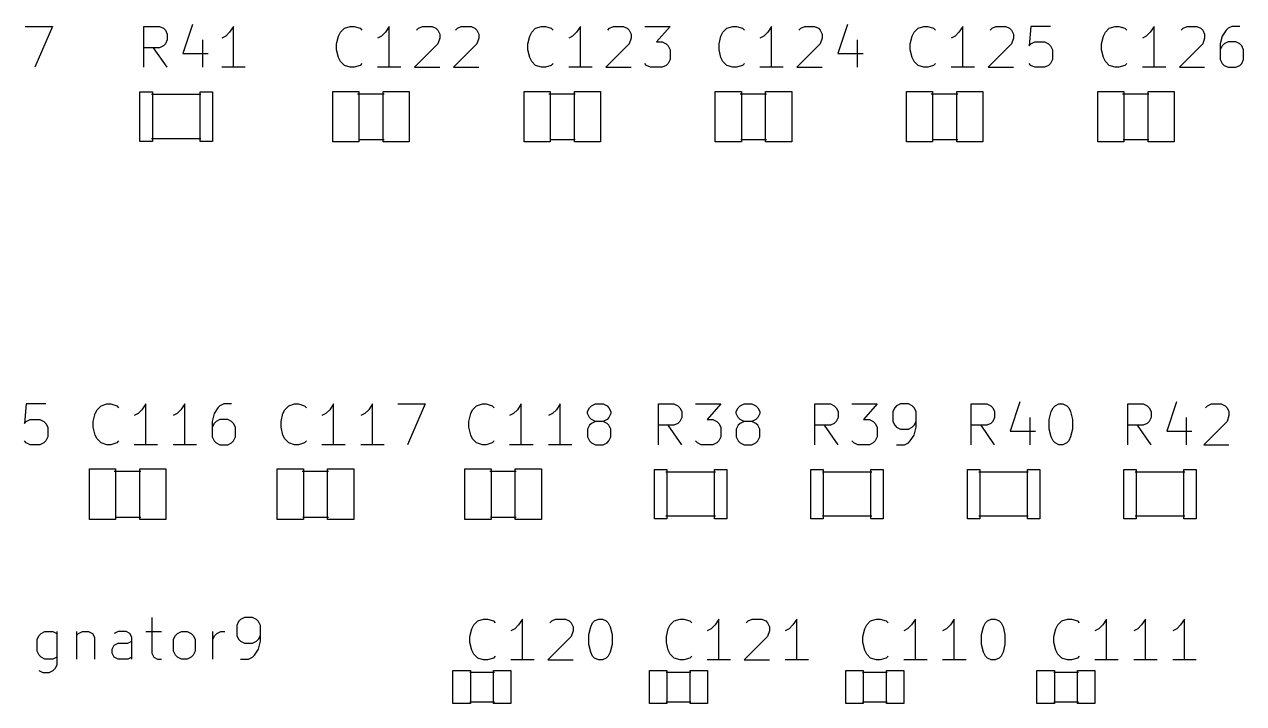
# Model space of a CAD drawing. Header units: millimetres. Extents: x 0 to 280, y -704 to 300.
# Drawn here: x 31.53 to 66.61, y -224.72 to -205.2 of the extents above; entities that cross this region are included whole.
import ezdxf

# ---------------------------------------------------------------- set-up
doc = ezdxf.new("R2010")
doc.units = ezdxf.units.MM
doc.layers.add('F.Fab', color=9, linetype='CONTINUOUS', true_color=0xafafaf)
doc.layers.add('F.Silkscreen', color=41, linetype='CONTINUOUS', true_color=0xf2eda1)

msp = doc.modelspace()

# ---------------------------------------------------------------- linework, layer by layer
at = {"layer": 'F.Fab', "linetype": 'CONTINUOUS'}
for p, q in [((34.8586, -208.5612), (34.8586, -207.1388)), ((34.8586, -207.1388), (35.2142, -207.1388)), ((36.6112, -207.215), (35.1888, -207.215)), ((35.2142, -207.1388), (35.2142, -208.5612)), ((36.5858, -208.5612), (36.5858, -207.1388)), ((36.5858, -207.1388), (36.9414, -207.1388)), ((36.9414, -207.1388), (36.9414, -208.5612)), ((40.4078, -208.5739), (40.4078, -207.1238)), ((40.4078, -207.1238), (41.1579, -207.1238)), ((41.119, -207.19), (41.881, -207.19)), ((41.1579, -207.1238), (41.1579, -208.5739)), ((41.8556, -208.5739), (41.8556, -207.1238)), ((41.8556, -207.1238), (42.6057, -207.1238)), ((42.6057, -207.1238), (42.6057, -208.5739)), ((45.9078, -208.5739), (45.9078, -207.1238)), ((45.9078, -207.1238), (46.6579, -207.1238)), ((46.619, -207.19), (47.381, -207.19)), ((46.6579, -207.1238), (46.6579, -208.5739)), ((47.3556, -208.5739), (47.3556, -207.1238)), ((47.3556, -207.1238), (48.1057, -207.1238)), ((48.1057, -207.1238), (48.1057, -208.5739)), ((51.4078, -208.5739), (51.4078, -207.1238)), ((51.4078, -207.1238), (52.1579, -207.1238)), ((52.119, -207.19), (52.881, -207.19)), ((52.1579, -207.1238), (52.1579, -208.5739)), ((52.8556, -208.5739), (52.8556, -207.1238)), ((52.8556, -207.1238), (53.6057, -207.1238)), ((53.6057, -207.1238), (53.6057, -208.5739)), ((56.9078, -208.5739), (56.9078, -207.1238)), ((56.9078, -207.1238), (57.6579, -207.1238)), ((57.619, -207.19), (58.381, -207.19)), ((57.6579, -207.1238), (57.6579, -208.5739)), ((58.3556, -208.5739), (58.3556, -207.1238)), ((58.3556, -207.1238), (59.1057, -207.1238)), ((59.1057, -207.1238), (59.1057, -208.5739)), ((62.4078, -208.5739), (62.4078, -207.1238)), ((62.4078, -207.1238), (63.1579, -207.1238)), ((63.119, -207.19), (63.881, -207.19)), ((63.1579, -207.1238), (63.1579, -208.5739)), ((63.8556, -208.5739), (63.8556, -207.1238)), ((63.8556, -207.1238), (64.6057, -207.1238)), ((64.6057, -207.1238), (64.6057, -208.5739)), ((35.2142, -208.5612), (34.8586, -208.5612)), ((36.6112, -208.485), (35.1888, -208.485)), ((36.9414, -208.5612), (36.5858, -208.5612)), ((41.1579, -208.5739), (40.4078, -208.5739)), ((41.144, -208.51), (41.881, -208.51)), ((42.6057, -208.5739), (41.8556, -208.5739)), ((46.6579, -208.5739), (45.9078, -208.5739)), ((46.644, -208.51), (47.381, -208.51)), ((48.1057, -208.5739), (47.3556, -208.5739)), ((52.1579, -208.5739), (51.4078, -208.5739)), ((52.144, -208.51), (52.881, -208.51)), ((53.6057, -208.5739), (52.8556, -208.5739)), ((57.6579, -208.5739), (56.9078, -208.5739)), ((57.644, -208.51), (58.381, -208.51)), ((59.1057, -208.5739), (58.3556, -208.5739)), ((63.1579, -208.5739), (62.4078, -208.5739)), ((63.144, -208.51), (63.881, -208.51)), ((64.6057, -208.5739), (63.8556, -208.5739)), ((33.4078, -219.4239), (33.4078, -217.9738)), ((33.4078, -217.9738), (34.1579, -217.9738)), ((34.119, -218.04), (34.881, -218.04)), ((34.1579, -217.9738), (34.1579, -219.4239)), ((34.8556, -219.4239), (34.8556, -217.9738)), ((34.8556, -217.9738), (35.6057, -217.9738)), ((35.6057, -217.9738), (35.6057, -219.4239)), ((38.8078, -219.4239), (38.8078, -217.9738)), ((38.8078, -217.9738), (39.5579, -217.9738)), ((39.519, -218.04), (40.281, -218.04)), ((39.5579, -217.9738), (39.5579, -219.4239)), ((40.2556, -219.4239), (40.2556, -217.9738)), ((40.2556, -217.9738), (41.0057, -217.9738)), ((41.0057, -217.9738), (41.0057, -219.4239)), ((44.2078, -219.4239), (44.2078, -217.9738)), ((44.2078, -217.9738), (44.9579, -217.9738)), ((44.919, -218.04), (45.681, -218.04)), ((44.9579, -217.9738), (44.9579, -219.4239)), ((45.6556, -219.4239), (45.6556, -217.9738)), ((45.6556, -217.9738), (46.4057, -217.9738)), ((46.4057, -217.9738), (46.4057, -219.4239)), ((49.6586, -219.4112), (49.6586, -217.9888)), ((49.6586, -217.9888), (50.0142, -217.9888)), ((51.4112, -218.065), (49.9888, -218.065)), ((50.0142, -217.9888), (50.0142, -219.4112)), ((51.3858, -219.4112), (51.3858, -217.9888)), ((51.3858, -217.9888), (51.7414, -217.9888)), ((51.7414, -217.9888), (51.7414, -219.4112)), ((54.1586, -219.4112), (54.1586, -217.9888)), ((54.1586, -217.9888), (54.5142, -217.9888)), ((55.9112, -218.065), (54.4888, -218.065)), ((54.5142, -217.9888), (54.5142, -219.4112)), ((55.8858, -219.4112), (55.8858, -217.9888)), ((55.8858, -217.9888), (56.2414, -217.9888)), ((56.2414, -217.9888), (56.2414, -219.4112)), ((58.6586, -219.4112), (58.6586, -217.9888)), ((58.6586, -217.9888), (59.0142, -217.9888)), ((60.4112, -218.065), (58.9888, -218.065)), ((59.0142, -217.9888), (59.0142, -219.4112)), ((60.3858, -219.4112), (60.3858, -217.9888)), ((60.3858, -217.9888), (60.7414, -217.9888)), ((60.7414, -217.9888), (60.7414, -219.4112)), ((63.1586, -219.4112), (63.1586, -217.9888)), ((63.1586, -217.9888), (63.5142, -217.9888)), ((64.9112, -218.065), (63.4888, -218.065)), ((63.5142, -217.9888), (63.5142, -219.4112)), ((64.8858, -219.4112), (64.8858, -217.9888)), ((64.8858, -217.9888), (65.2414, -217.9888)), ((65.2414, -217.9888), (65.2414, -219.4112)), ((34.1579, -219.4239), (33.4078, -219.4239)), ((34.144, -219.36), (34.881, -219.36)), ((35.6057, -219.4239), (34.8556, -219.4239)), ((39.5579, -219.4239), (38.8078, -219.4239)), ((39.544, -219.36), (40.281, -219.36)), ((41.0057, -219.4239), (40.2556, -219.4239)), ((44.9579, -219.4239), (44.2078, -219.4239)), ((44.944, -219.36), (45.681, -219.36)), ((46.4057, -219.4239), (45.6556, -219.4239)), ((50.0142, -219.4112), (49.6586, -219.4112)), ((51.4112, -219.335), (49.9888, -219.335)), ((51.7414, -219.4112), (51.3858, -219.4112)), ((54.5142, -219.4112), (54.1586, -219.4112)), ((55.9112, -219.335), (54.4888, -219.335)), ((56.2414, -219.4112), (55.8858, -219.4112)), ((59.0142, -219.4112), (58.6586, -219.4112)), ((60.4112, -219.335), (58.9888, -219.335)), ((60.7414, -219.4112), (60.3858, -219.4112)), ((63.5142, -219.4112), (63.1586, -219.4112)), ((64.9112, -219.335), (63.4888, -219.335)), ((65.2414, -219.4112), (64.8858, -219.4112)), ((43.8618, -224.7199), (43.8618, -223.7699)), ((43.8618, -223.7699), (44.3619, -223.7699)), ((44.344, -223.818), (45.056, -223.818)), ((44.3619, -223.7699), (44.3619, -224.7199)), ((45.0302, -224.7199), (45.0302, -223.7699)), ((45.0302, -223.7699), (45.5303, -223.7699)), ((45.5303, -223.7699), (45.5303, -224.7199)), ((49.5118, -224.7199), (49.5118, -223.7699)), ((49.5118, -223.7699), (50.0119, -223.7699)), ((49.994, -223.818), (50.706, -223.818)), ((50.0119, -223.7699), (50.0119, -224.7199)), ((50.6802, -224.7199), (50.6802, -223.7699)), ((50.6802, -223.7699), (51.1803, -223.7699)), ((51.1803, -223.7699), (51.1803, -224.7199)), ((55.1618, -224.7199), (55.1618, -223.7699)), ((55.1618, -223.7699), (55.6619, -223.7699)), ((55.644, -223.818), (56.356, -223.818)), ((55.6619, -223.7699), (55.6619, -224.7199)), ((56.3302, -224.7199), (56.3302, -223.7699)), ((56.3302, -223.7699), (56.8303, -223.7699)), ((56.8303, -223.7699), (56.8303, -224.7199)), ((60.6618, -224.7199), (60.6618, -223.7699)), ((60.6618, -223.7699), (61.1619, -223.7699)), ((61.144, -223.818), (61.856, -223.818)), ((61.1619, -223.7699), (61.1619, -224.7199)), ((61.8302, -224.7199), (61.8302, -223.7699)), ((61.8302, -223.7699), (62.3303, -223.7699)), ((62.3303, -223.7699), (62.3303, -224.7199)), ((44.3619, -224.7199), (43.8618, -224.7199)), ((44.344, -224.669), (45.056, -224.669)), ((45.5303, -224.7199), (45.0302, -224.7199)), ((50.0119, -224.7199), (49.5118, -224.7199)), ((49.994, -224.669), (50.706, -224.669)), ((51.1803, -224.7199), (50.6802, -224.7199)), ((55.6619, -224.7199), (55.1618, -224.7199)), ((55.644, -224.669), (56.356, -224.669)), ((56.8303, -224.7199), (56.3302, -224.7199)), ((61.1619, -224.7199), (60.6618, -224.7199)), ((61.144, -224.669), (61.856, -224.669)), ((62.3303, -224.7199), (61.8302, -224.7199))]:
    msp.add_line(p, q, dxfattribs=at)
at = {"layer": 'F.Silkscreen', "linetype": 'CONTINUOUS'}
for p, q in [((31.5566, -205.254627), (32.340952, -205.254627)), ((32.340952, -205.254627), (31.836726, -206.431155)), ((34.971619, -206.431155), (34.971619, -205.254627)), ((34.971619, -205.254627), (35.41982, -205.254627)), ((35.41982, -205.254627), (35.531871, -205.310652)), ((35.531871, -205.310652), (35.587896, -205.366677)), ((35.587896, -205.366677), (35.643921, -205.478727)), ((35.643921, -205.478727), (35.643921, -205.646803)), ((36.372248, -205.198602), (36.092122, -206.038979)), ((37.436726, -205.422702), (37.324675, -205.534752)), ((37.548776, -205.254627), (37.436726, -205.422702)), ((37.548776, -206.431155), (37.548776, -205.254627)), ((40.571619, -205.534752), (40.627644, -205.422702)), ((40.627644, -205.422702), (40.739695, -205.310652)), ((40.739695, -205.310652), (40.90777, -205.254627)), ((40.90777, -205.254627), (41.01982, -205.254627)), ((41.01982, -205.254627), (41.187896, -205.310652)), ((41.187896, -205.310652), (41.243921, -205.366677)), ((41.916223, -205.422702), (41.804172, -205.534752)), ((42.028273, -205.254627), (41.916223, -205.422702)), ((42.028273, -206.431155), (42.028273, -205.254627)), ((42.812625, -205.366677), (42.86865, -205.310652)), ((42.86865, -205.310652), (42.980701, -205.254627)), ((42.980701, -205.254627), (43.260826, -205.254627)), ((43.260826, -205.254627), (43.372877, -205.310652)), ((43.372877, -205.310652), (43.428902, -205.366677)), ((43.428902, -205.366677), (43.484927, -205.478727)), ((43.484927, -205.478727), (43.484927, -205.590778)), ((43.933128, -205.366677), (43.989153, -205.310652)), ((43.989153, -205.310652), (44.101204, -205.254627)), ((44.101204, -205.254627), (44.381329, -205.254627)), ((44.381329, -205.254627), (44.49338, -205.310652)), ((44.49338, -205.310652), (44.549405, -205.366677)), ((44.549405, -205.366677), (44.60543, -205.478727)), ((44.60543, -205.478727), (44.60543, -205.590778)), ((46.071619, -205.534752), (46.127644, -205.422702)), ((46.127644, -205.422702), (46.239695, -205.310652)), ((46.239695, -205.310652), (46.40777, -205.254627)), ((46.40777, -205.254627), (46.51982, -205.254627)), ((46.51982, -205.254627), (46.687896, -205.310652)), ((46.687896, -205.310652), (46.743921, -205.366677)), ((47.416223, -205.422702), (47.304172, -205.534752)), ((47.528273, -205.254627), (47.416223, -205.422702)), ((47.528273, -206.431155), (47.528273, -205.254627)), ((48.312625, -205.366677), (48.36865, -205.310652)), ((48.36865, -205.310652), (48.480701, -205.254627)), ((48.480701, -205.254627), (48.760826, -205.254627)), ((48.760826, -205.254627), (48.872877, -205.310652)), ((48.872877, -205.310652), (48.928902, -205.366677)), ((48.928902, -205.366677), (48.984927, -205.478727)), ((48.984927, -205.478727), (48.984927, -205.590778)), ((49.377103, -205.254627), (50.10543, -205.254627)), ((50.10543, -205.254627), (49.713254, -205.702828)), ((51.571619, -205.534752), (51.627644, -205.422702)), ((51.627644, -205.422702), (51.739695, -205.310652)), ((51.739695, -205.310652), (51.90777, -205.254627)), ((51.90777, -205.254627), (52.01982, -205.254627)), ((52.01982, -205.254627), (52.187896, -205.310652)), ((52.187896, -205.310652), (52.243921, -205.366677)), ((52.916223, -205.422702), (52.804172, -205.534752)), ((53.028273, -205.254627), (52.916223, -205.422702)), ((53.028273, -206.431155), (53.028273, -205.254627)), ((53.812625, -205.366677), (53.86865, -205.310652)), ((53.86865, -205.310652), (53.980701, -205.254627)), ((53.980701, -205.254627), (54.260826, -205.254627)), ((54.260826, -205.254627), (54.372877, -205.310652)), ((54.372877, -205.310652), (54.428902, -205.366677)), ((54.428902, -205.366677), (54.484927, -205.478727)), ((54.484927, -205.478727), (54.484927, -205.590778)), ((55.213254, -205.198602), (54.933128, -206.038979)), ((57.071619, -205.534752), (57.127644, -205.422702)), ((57.127644, -205.422702), (57.239695, -205.310652)), ((57.239695, -205.310652), (57.40777, -205.254627)), ((57.40777, -205.254627), (57.51982, -205.254627)), ((57.51982, -205.254627), (57.687896, -205.310652)), ((57.687896, -205.310652), (57.743921, -205.366677)), ((58.416223, -205.422702), (58.304172, -205.534752)), ((58.528273, -205.254627), (58.416223, -205.422702)), ((58.528273, -206.431155), (58.528273, -205.254627)), ((59.312625, -205.366677), (59.36865, -205.310652)), ((59.36865, -205.310652), (59.480701, -205.254627)), ((59.480701, -205.254627), (59.760826, -205.254627)), ((59.760826, -205.254627), (59.872877, -205.310652)), ((59.872877, -205.310652), (59.928902, -205.366677)), ((59.928902, -205.366677), (59.984927, -205.478727)), ((59.984927, -205.478727), (59.984927, -205.590778)), ((60.489153, -205.254627), (60.433128, -205.814878)), ((61.049405, -205.254627), (60.489153, -205.254627)), ((62.571619, -205.534752), (62.627644, -205.422702)), ((62.627644, -205.422702), (62.739695, -205.310652)), ((62.739695, -205.310652), (62.90777, -205.254627)), ((62.90777, -205.254627), (63.01982, -205.254627)), ((63.01982, -205.254627), (63.187896, -205.310652)), ((63.187896, -205.310652), (63.243921, -205.366677)), ((63.916223, -205.422702), (63.804172, -205.534752)), ((64.028273, -205.254627), (63.916223, -205.422702)), ((64.028273, -206.431155), (64.028273, -205.254627)), ((64.812625, -205.366677), (64.86865, -205.310652)), ((64.86865, -205.310652), (64.980701, -205.254627)), ((64.980701, -205.254627), (65.260826, -205.254627)), ((65.260826, -205.254627), (65.372877, -205.310652)), ((65.372877, -205.310652), (65.428902, -205.366677)), ((65.428902, -205.366677), (65.484927, -205.478727)), ((65.484927, -205.478727), (65.484927, -205.590778)), ((66.101204, -205.366677), (65.989153, -205.534752)), ((66.157229, -205.310652), (66.101204, -205.366677)), ((66.269279, -205.254627), (66.157229, -205.310652)), ((66.49338, -205.254627), (66.269279, -205.254627)), ((35.41982, -205.870903), (34.971619, -205.870903)), ((35.643921, -206.431155), (35.251745, -205.870903)), ((35.531871, -205.814878), (35.41982, -205.870903)), ((35.587896, -205.758853), (35.531871, -205.814878)), ((35.643921, -205.646803), (35.587896, -205.758853)), ((36.652374, -205.646803), (36.652374, -206.431155)), ((37.324675, -205.534752), (37.212625, -205.590778)), ((40.515594, -205.758853), (40.571619, -205.534752)), ((40.515594, -205.926928), (40.515594, -205.758853)), ((41.804172, -205.534752), (41.692122, -205.590778)), ((43.428902, -205.758853), (42.7566, -206.431155)), ((43.484927, -205.590778), (43.428902, -205.758853)), ((44.549405, -205.758853), (43.877103, -206.431155)), ((44.60543, -205.590778), (44.549405, -205.758853)), ((46.015594, -205.758853), (46.071619, -205.534752)), ((46.015594, -205.926928), (46.015594, -205.758853)), ((47.304172, -205.534752), (47.192122, -205.590778)), ((48.928902, -205.758853), (48.2566, -206.431155)), ((48.984927, -205.590778), (48.928902, -205.758853)), ((49.713254, -205.702828), (49.881329, -205.702828)), ((49.881329, -205.702828), (49.99338, -205.758853)), ((49.99338, -205.758853), (50.049405, -205.814878)), ((50.049405, -205.814878), (50.10543, -205.926928)), ((51.515594, -205.758853), (51.571619, -205.534752)), ((51.515594, -205.926928), (51.515594, -205.758853)), ((52.804172, -205.534752), (52.692122, -205.590778)), ((54.428902, -205.758853), (53.7566, -206.431155)), ((54.484927, -205.590778), (54.428902, -205.758853)), ((55.49338, -205.646803), (55.49338, -206.431155)), ((57.015594, -205.758853), (57.071619, -205.534752)), ((57.015594, -205.926928), (57.015594, -205.758853)), ((58.304172, -205.534752), (58.192122, -205.590778)), ((59.928902, -205.758853), (59.2566, -206.431155)), ((59.984927, -205.590778), (59.928902, -205.758853)), ((60.433128, -205.814878), (60.489153, -205.758853)), ((60.489153, -205.758853), (60.601204, -205.702828)), ((60.601204, -205.702828), (60.881329, -205.702828)), ((60.881329, -205.702828), (60.99338, -205.758853)), ((60.99338, -205.758853), (61.049405, -205.814878)), ((61.049405, -205.814878), (61.10543, -205.926928)), ((62.515594, -205.758853), (62.571619, -205.534752)), ((62.515594, -205.926928), (62.515594, -205.758853)), ((63.804172, -205.534752), (63.692122, -205.590778)), ((65.428902, -205.758853), (64.7566, -206.431155)), ((65.484927, -205.590778), (65.428902, -205.758853)), ((65.989153, -205.534752), (65.933128, -205.758853)), ((65.933128, -205.758853), (65.933128, -206.207054)), ((65.989153, -205.814878), (65.933128, -205.926928)), ((66.045178, -205.758853), (65.989153, -205.814878)), ((66.157229, -205.702828), (66.045178, -205.758853)), ((66.381329, -205.702828), (66.157229, -205.702828)), ((66.49338, -205.758853), (66.381329, -205.702828)), ((66.549405, -205.814878), (66.49338, -205.758853)), ((66.60543, -205.926928), (66.549405, -205.814878)), ((36.092122, -206.038979), (36.820449, -206.038979)), ((40.571619, -206.151029), (40.515594, -205.926928)), ((40.627644, -206.263079), (40.571619, -206.151029)), ((46.071619, -206.151029), (46.015594, -205.926928)), ((46.127644, -206.263079), (46.071619, -206.151029)), ((50.10543, -206.207054), (50.049405, -206.319104)), ((50.10543, -205.926928), (50.10543, -206.207054)), ((51.571619, -206.151029), (51.515594, -205.926928)), ((51.627644, -206.263079), (51.571619, -206.151029)), ((54.933128, -206.038979), (55.661455, -206.038979)), ((57.071619, -206.151029), (57.015594, -205.926928)), ((57.127644, -206.263079), (57.071619, -206.151029)), ((61.10543, -206.207054), (61.049405, -206.319104)), ((61.10543, -205.926928), (61.10543, -206.207054)), ((62.571619, -206.151029), (62.515594, -205.926928)), ((62.627644, -206.263079), (62.571619, -206.151029)), ((65.933128, -206.207054), (65.989153, -206.319104)), ((66.549405, -206.319104), (66.60543, -206.207054)), ((66.60543, -206.207054), (66.60543, -205.926928)), ((37.884927, -206.431155), (37.212625, -206.431155)), ((40.739695, -206.37513), (40.627644, -206.263079)), ((40.90777, -206.431155), (40.739695, -206.37513)), ((41.01982, -206.431155), (40.90777, -206.431155)), ((41.187896, -206.37513), (41.01982, -206.431155)), ((41.243921, -206.319104), (41.187896, -206.37513)), ((42.364424, -206.431155), (41.692122, -206.431155)), ((42.7566, -206.431155), (43.484927, -206.431155)), ((43.877103, -206.431155), (44.60543, -206.431155)), ((46.239695, -206.37513), (46.127644, -206.263079)), ((46.40777, -206.431155), (46.239695, -206.37513)), ((46.51982, -206.431155), (46.40777, -206.431155)), ((46.687896, -206.37513), (46.51982, -206.431155)), ((46.743921, -206.319104), (46.687896, -206.37513)), ((47.864424, -206.431155), (47.192122, -206.431155)), ((48.2566, -206.431155), (48.984927, -206.431155)), ((49.433128, -206.37513), (49.377103, -206.319104)), ((49.545178, -206.431155), (49.433128, -206.37513)), ((49.881329, -206.431155), (49.545178, -206.431155)), ((49.99338, -206.37513), (49.881329, -206.431155)), ((50.049405, -206.319104), (49.99338, -206.37513)), ((51.739695, -206.37513), (51.627644, -206.263079)), ((51.90777, -206.431155), (51.739695, -206.37513)), ((52.01982, -206.431155), (51.90777, -206.431155)), ((52.187896, -206.37513), (52.01982, -206.431155)), ((52.243921, -206.319104), (52.187896, -206.37513)), ((53.364424, -206.431155), (52.692122, -206.431155)), ((53.7566, -206.431155), (54.484927, -206.431155)), ((57.239695, -206.37513), (57.127644, -206.263079)), ((57.40777, -206.431155), (57.239695, -206.37513)), ((57.51982, -206.431155), (57.40777, -206.431155)), ((57.687896, -206.37513), (57.51982, -206.431155)), ((57.743921, -206.319104), (57.687896, -206.37513)), ((58.864424, -206.431155), (58.192122, -206.431155)), ((59.2566, -206.431155), (59.984927, -206.431155)), ((60.489153, -206.37513), (60.433128, -206.319104)), ((60.601204, -206.431155), (60.489153, -206.37513)), ((60.881329, -206.431155), (60.601204, -206.431155)), ((60.99338, -206.37513), (60.881329, -206.431155)), ((61.049405, -206.319104), (60.99338, -206.37513)), ((62.739695, -206.37513), (62.627644, -206.263079)), ((62.90777, -206.431155), (62.739695, -206.37513)), ((63.01982, -206.431155), (62.90777, -206.431155)), ((63.187896, -206.37513), (63.01982, -206.431155)), ((63.243921, -206.319104), (63.187896, -206.37513)), ((64.364424, -206.431155), (63.692122, -206.431155)), ((64.7566, -206.431155), (65.484927, -206.431155)), ((65.989153, -206.319104), (66.045178, -206.37513)), ((66.045178, -206.37513), (66.157229, -206.431155)), ((66.157229, -206.431155), (66.381329, -206.431155)), ((66.381329, -206.431155), (66.49338, -206.37513)), ((66.49338, -206.37513), (66.549405, -206.319104)), ((31.589153, -216.104627), (31.533128, -216.664878)), ((32.149405, -216.104627), (31.589153, -216.104627)), ((33.515594, -216.608853), (33.571619, -216.384752)), ((33.571619, -216.384752), (33.627644, -216.272702)), ((33.627644, -216.272702), (33.739695, -216.160652)), ((33.739695, -216.160652), (33.90777, -216.104627)), ((33.90777, -216.104627), (34.01982, -216.104627)), ((34.01982, -216.104627), (34.187896, -216.160652)), ((34.187896, -216.160652), (34.243921, -216.216677)), ((34.804172, -216.384752), (34.692122, -216.440778)), ((34.916223, -216.272702), (34.804172, -216.384752)), ((35.028273, -216.104627), (34.916223, -216.272702)), ((35.028273, -217.281155), (35.028273, -216.104627)), ((35.924675, -216.384752), (35.812625, -216.440778)), ((36.036726, -216.272702), (35.924675, -216.384752)), ((36.148776, -216.104627), (36.036726, -216.272702)), ((36.148776, -217.281155), (36.148776, -216.104627)), ((36.989153, -216.384752), (36.933128, -216.608853)), ((37.101204, -216.216677), (36.989153, -216.384752)), ((37.157229, -216.160652), (37.101204, -216.216677)), ((37.269279, -216.104627), (37.157229, -216.160652)), ((37.49338, -216.104627), (37.269279, -216.104627)), ((38.915594, -216.608853), (38.971619, -216.384752)), ((38.971619, -216.384752), (39.027644, -216.272702)), ((39.027644, -216.272702), (39.139695, -216.160652)), ((39.139695, -216.160652), (39.30777, -216.104627)), ((39.30777, -216.104627), (39.41982, -216.104627)), ((39.41982, -216.104627), (39.587896, -216.160652)), ((39.587896, -216.160652), (39.643921, -216.216677)), ((40.204172, -216.384752), (40.092122, -216.440778)), ((40.316223, -216.272702), (40.204172, -216.384752)), ((40.428273, -216.104627), (40.316223, -216.272702)), ((40.428273, -217.281155), (40.428273, -216.104627)), ((41.324675, -216.384752), (41.212625, -216.440778)), ((41.436726, -216.272702), (41.324675, -216.384752)), ((41.548776, -216.104627), (41.436726, -216.272702)), ((41.548776, -217.281155), (41.548776, -216.104627)), ((42.277103, -216.104627), (43.061455, -216.104627)), ((43.061455, -216.104627), (42.557229, -217.281155)), ((44.315594, -216.608853), (44.371619, -216.384752)), ((44.371619, -216.384752), (44.427644, -216.272702)), ((44.427644, -216.272702), (44.539695, -216.160652)), ((44.539695, -216.160652), (44.70777, -216.104627)), ((44.70777, -216.104627), (44.81982, -216.104627)), ((44.81982, -216.104627), (44.987896, -216.160652)), ((44.987896, -216.160652), (45.043921, -216.216677)), ((45.604172, -216.384752), (45.492122, -216.440778)), ((45.716223, -216.272702), (45.604172, -216.384752)), ((45.828273, -216.104627), (45.716223, -216.272702)), ((45.828273, -217.281155), (45.828273, -216.104627)), ((46.724675, -216.384752), (46.612625, -216.440778)), ((46.836726, -216.272702), (46.724675, -216.384752)), ((46.948776, -216.104627), (46.836726, -216.272702)), ((46.948776, -217.281155), (46.948776, -216.104627)), ((47.733128, -216.328727), (47.789153, -216.216677)), ((47.733128, -216.384752), (47.733128, -216.328727)), ((47.789153, -216.496803), (47.733128, -216.384752)), ((47.789153, -216.216677), (47.845178, -216.160652)), ((47.845178, -216.160652), (47.957229, -216.104627)), ((47.957229, -216.104627), (48.181329, -216.104627)), ((48.181329, -216.104627), (48.29338, -216.160652)), ((48.29338, -216.160652), (48.349405, -216.216677)), ((48.349405, -216.216677), (48.40543, -216.328727)), ((48.40543, -216.384752), (48.349405, -216.496803)), ((48.40543, -216.328727), (48.40543, -216.384752)), ((49.771619, -217.281155), (49.771619, -216.104627)), ((49.771619, -216.104627), (50.21982, -216.104627)), ((50.21982, -216.104627), (50.331871, -216.160652)), ((50.331871, -216.160652), (50.387896, -216.216677)), ((50.387896, -216.216677), (50.443921, -216.328727)), ((50.443921, -216.328727), (50.443921, -216.496803)), ((50.836097, -216.104627), (51.564424, -216.104627)), ((51.564424, -216.104627), (51.172248, -216.552828)), ((52.012625, -216.328727), (52.06865, -216.216677)), ((52.012625, -216.384752), (52.012625, -216.328727)), ((52.06865, -216.496803), (52.012625, -216.384752)), ((52.06865, -216.216677), (52.124675, -216.160652)), ((52.124675, -216.160652), (52.236726, -216.104627)), ((52.236726, -216.104627), (52.460826, -216.104627)), ((52.460826, -216.104627), (52.572877, -216.160652)), ((52.572877, -216.160652), (52.628902, -216.216677)), ((52.628902, -216.216677), (52.684927, -216.328727)), ((52.684927, -216.384752), (52.628902, -216.496803)), ((52.684927, -216.328727), (52.684927, -216.384752)), ((54.271619, -217.281155), (54.271619, -216.104627)), ((54.271619, -216.104627), (54.71982, -216.104627)), ((54.71982, -216.104627), (54.831871, -216.160652)), ((54.831871, -216.160652), (54.887896, -216.216677)), ((54.887896, -216.216677), (54.943921, -216.328727)), ((54.943921, -216.328727), (54.943921, -216.496803)), ((55.336097, -216.104627), (56.064424, -216.104627)), ((56.064424, -216.104627), (55.672248, -216.552828)), ((56.56865, -216.216677), (56.512625, -216.328727)), ((56.512625, -216.328727), (56.512625, -216.608853)), ((56.624675, -216.160652), (56.56865, -216.216677)), ((56.736726, -216.104627), (56.624675, -216.160652)), ((56.960826, -216.104627), (56.736726, -216.104627)), ((57.072877, -216.160652), (56.960826, -216.104627)), ((57.128902, -216.216677), (57.072877, -216.160652)), ((57.184927, -216.328727), (57.128902, -216.216677)), ((57.184927, -216.776928), (57.184927, -216.328727)), ((58.771619, -217.281155), (58.771619, -216.104627)), ((58.771619, -216.104627), (59.21982, -216.104627)), ((59.21982, -216.104627), (59.331871, -216.160652)), ((59.331871, -216.160652), (59.387896, -216.216677)), ((59.387896, -216.216677), (59.443921, -216.328727)), ((59.443921, -216.328727), (59.443921, -216.496803)), ((60.172248, -216.048602), (59.892122, -216.888979)), ((61.012625, -216.552828), (61.06865, -216.328727)), ((61.06865, -216.328727), (61.124675, -216.216677)), ((61.124675, -216.216677), (61.180701, -216.160652)), ((61.180701, -216.160652), (61.292751, -216.104627)), ((61.292751, -216.104627), (61.404801, -216.104627)), ((61.404801, -216.104627), (61.516851, -216.160652)), ((61.516851, -216.160652), (61.572877, -216.216677)), ((61.572877, -216.216677), (61.628902, -216.328727)), ((61.628902, -216.328727), (61.684927, -216.552828)), ((63.271619, -217.281155), (63.271619, -216.104627)), ((63.271619, -216.104627), (63.71982, -216.104627)), ((63.71982, -216.104627), (63.831871, -216.160652)), ((63.831871, -216.160652), (63.887896, -216.216677)), ((63.887896, -216.216677), (63.943921, -216.328727)), ((63.943921, -216.328727), (63.943921, -216.496803)), ((64.672248, -216.048602), (64.392122, -216.888979)), ((65.512625, -216.216677), (65.56865, -216.160652)), ((65.56865, -216.160652), (65.680701, -216.104627)), ((65.680701, -216.104627), (65.960826, -216.104627)), ((65.960826, -216.104627), (66.072877, -216.160652)), ((66.072877, -216.160652), (66.128902, -216.216677)), ((66.128902, -216.216677), (66.184927, -216.328727)), ((66.184927, -216.328727), (66.184927, -216.440778)), ((31.533128, -216.664878), (31.589153, -216.608853)), ((31.589153, -216.608853), (31.701204, -216.552828)), ((31.701204, -216.552828), (31.981329, -216.552828)), ((31.981329, -216.552828), (32.09338, -216.608853)), ((32.09338, -216.608853), (32.149405, -216.664878)), ((32.149405, -216.664878), (32.20543, -216.776928)), ((33.515594, -216.776928), (33.515594, -216.608853)), ((36.933128, -216.608853), (36.933128, -217.057054)), ((36.989153, -216.664878), (36.933128, -216.776928)), ((37.045178, -216.608853), (36.989153, -216.664878)), ((37.157229, -216.552828), (37.045178, -216.608853)), ((37.381329, -216.552828), (37.157229, -216.552828)), ((37.49338, -216.608853), (37.381329, -216.552828)), ((37.549405, -216.664878), (37.49338, -216.608853)), ((37.60543, -216.776928), (37.549405, -216.664878)), ((38.915594, -216.776928), (38.915594, -216.608853)), ((44.315594, -216.776928), (44.315594, -216.608853)), ((47.789153, -216.720903), (47.733128, -216.832954)), ((47.845178, -216.552828), (47.789153, -216.496803)), ((47.845178, -216.664878), (47.789153, -216.720903)), ((47.957229, -216.608853), (47.845178, -216.552828)), ((47.957229, -216.608853), (47.845178, -216.664878)), ((48.181329, -216.608853), (47.957229, -216.608853)), ((48.29338, -216.552828), (48.181329, -216.608853)), ((48.29338, -216.664878), (48.181329, -216.608853)), ((48.349405, -216.496803), (48.29338, -216.552828)), ((48.349405, -216.720903), (48.29338, -216.664878)), ((48.40543, -216.832954), (48.349405, -216.720903)), ((50.21982, -216.720903), (49.771619, -216.720903)), ((50.443921, -217.281155), (50.051745, -216.720903)), ((50.331871, -216.664878), (50.21982, -216.720903)), ((50.387896, -216.608853), (50.331871, -216.664878)), ((50.443921, -216.496803), (50.387896, -216.608853)), ((51.172248, -216.552828), (51.340323, -216.552828)), ((51.340323, -216.552828), (51.452374, -216.608853)), ((51.452374, -216.608853), (51.508399, -216.664878)), ((51.508399, -216.664878), (51.564424, -216.776928)), ((52.06865, -216.720903), (52.012625, -216.832954)), ((52.124675, -216.552828), (52.06865, -216.496803)), ((52.124675, -216.664878), (52.06865, -216.720903)), ((52.236726, -216.608853), (52.124675, -216.552828)), ((52.236726, -216.608853), (52.124675, -216.664878)), ((52.460826, -216.608853), (52.236726, -216.608853)), ((52.572877, -216.552828), (52.460826, -216.608853)), ((52.572877, -216.664878), (52.460826, -216.608853)), ((52.628902, -216.496803), (52.572877, -216.552828)), ((52.628902, -216.720903), (52.572877, -216.664878)), ((52.684927, -216.832954), (52.628902, -216.720903)), ((54.71982, -216.720903), (54.271619, -216.720903)), ((54.943921, -217.281155), (54.551745, -216.720903)), ((54.831871, -216.664878), (54.71982, -216.720903)), ((54.887896, -216.608853), (54.831871, -216.664878)), ((54.943921, -216.496803), (54.887896, -216.608853)), ((55.672248, -216.552828), (55.840323, -216.552828)), ((55.840323, -216.552828), (55.952374, -216.608853)), ((55.952374, -216.608853), (56.008399, -216.664878)), ((56.008399, -216.664878), (56.064424, -216.776928)), ((56.512625, -216.608853), (56.56865, -216.720903)), ((56.56865, -216.720903), (56.624675, -216.776928)), ((57.072877, -216.776928), (57.128902, -216.720903)), ((57.128902, -216.720903), (57.184927, -216.608853)), ((59.21982, -216.720903), (58.771619, -216.720903)), ((59.443921, -217.281155), (59.051745, -216.720903)), ((59.331871, -216.664878), (59.21982, -216.720903)), ((59.387896, -216.608853), (59.331871, -216.664878)), ((59.443921, -216.496803), (59.387896, -216.608853)), ((60.452374, -216.496803), (60.452374, -217.281155)), ((61.012625, -216.832954), (61.012625, -216.552828)), ((61.684927, -216.552828), (61.684927, -216.832954)), ((63.71982, -216.720903), (63.271619, -216.720903)), ((63.943921, -217.281155), (63.551745, -216.720903)), ((63.831871, -216.664878), (63.71982, -216.720903)), ((63.887896, -216.608853), (63.831871, -216.664878)), ((63.943921, -216.496803), (63.887896, -216.608853)), ((64.952374, -216.496803), (64.952374, -217.281155)), ((66.128902, -216.608853), (65.4566, -217.281155)), ((66.184927, -216.440778), (66.128902, -216.608853)), ((32.20543, -217.057054), (32.149405, -217.169104)), ((32.20543, -216.776928), (32.20543, -217.057054)), ((33.571619, -217.001029), (33.515594, -216.776928)), ((33.627644, -217.113079), (33.571619, -217.001029)), ((36.933128, -217.057054), (36.989153, -217.169104)), ((37.549405, -217.169104), (37.60543, -217.057054)), ((37.60543, -217.057054), (37.60543, -216.776928)), ((38.971619, -217.001029), (38.915594, -216.776928)), ((39.027644, -217.113079), (38.971619, -217.001029)), ((44.371619, -217.001029), (44.315594, -216.776928)), ((44.427644, -217.113079), (44.371619, -217.001029)), ((47.733128, -216.832954), (47.733128, -217.057054)), ((47.733128, -217.057054), (47.789153, -217.169104)), ((48.349405, -217.169104), (48.40543, -217.057054)), ((48.40543, -217.057054), (48.40543, -216.832954)), ((51.564424, -217.057054), (51.508399, -217.169104)), ((51.564424, -216.776928), (51.564424, -217.057054)), ((52.012625, -216.832954), (52.012625, -217.057054)), ((52.012625, -217.057054), (52.06865, -217.169104)), ((52.628902, -217.169104), (52.684927, -217.057054)), ((52.684927, -217.057054), (52.684927, -216.832954)), ((56.064424, -217.057054), (56.008399, -217.169104)), ((56.064424, -216.776928), (56.064424, -217.057054)), ((56.624675, -216.776928), (56.736726, -216.832954)), ((56.736726, -216.832954), (56.960826, -216.832954)), ((56.960826, -216.832954), (57.072877, -216.776928)), ((57.016851, -217.169104), (57.128902, -217.001029)), ((57.128902, -217.001029), (57.184927, -216.776928)), ((59.892122, -216.888979), (60.620449, -216.888979)), ((61.06865, -217.057054), (61.012625, -216.832954)), ((61.124675, -217.169104), (61.06865, -217.057054)), ((61.628902, -217.057054), (61.572877, -217.169104)), ((61.684927, -216.832954), (61.628902, -217.057054)), ((64.392122, -216.888979), (65.120449, -216.888979)), ((31.589153, -217.22513), (31.533128, -217.169104)), ((31.701204, -217.281155), (31.589153, -217.22513)), ((31.981329, -217.281155), (31.701204, -217.281155)), ((32.09338, -217.22513), (31.981329, -217.281155)), ((32.149405, -217.169104), (32.09338, -217.22513)), ((33.739695, -217.22513), (33.627644, -217.113079)), ((33.90777, -217.281155), (33.739695, -217.22513)), ((34.01982, -217.281155), (33.90777, -217.281155)), ((34.187896, -217.22513), (34.01982, -217.281155)), ((34.243921, -217.169104), (34.187896, -217.22513)), ((35.364424, -217.281155), (34.692122, -217.281155)), ((36.484927, -217.281155), (35.812625, -217.281155)), ((36.989153, -217.169104), (37.045178, -217.22513)), ((37.045178, -217.22513), (37.157229, -217.281155)), ((37.157229, -217.281155), (37.381329, -217.281155)), ((37.381329, -217.281155), (37.49338, -217.22513)), ((37.49338, -217.22513), (37.549405, -217.169104)), ((39.139695, -217.22513), (39.027644, -217.113079)), ((39.30777, -217.281155), (39.139695, -217.22513)), ((39.41982, -217.281155), (39.30777, -217.281155)), ((39.587896, -217.22513), (39.41982, -217.281155)), ((39.643921, -217.169104), (39.587896, -217.22513)), ((40.764424, -217.281155), (40.092122, -217.281155)), ((41.884927, -217.281155), (41.212625, -217.281155)), ((44.539695, -217.22513), (44.427644, -217.113079)), ((44.70777, -217.281155), (44.539695, -217.22513)), ((44.81982, -217.281155), (44.70777, -217.281155)), ((44.987896, -217.22513), (44.81982, -217.281155)), ((45.043921, -217.169104), (44.987896, -217.22513)), ((46.164424, -217.281155), (45.492122, -217.281155)), ((47.284927, -217.281155), (46.612625, -217.281155)), ((47.789153, -217.169104), (47.845178, -217.22513)), ((47.845178, -217.22513), (47.957229, -217.281155)), ((47.957229, -217.281155), (48.181329, -217.281155)), ((48.181329, -217.281155), (48.29338, -217.22513)), ((48.29338, -217.22513), (48.349405, -217.169104)), ((50.892122, -217.22513), (50.836097, -217.169104)), ((51.004172, -217.281155), (50.892122, -217.22513)), ((51.340323, -217.281155), (51.004172, -217.281155)), ((51.452374, -217.22513), (51.340323, -217.281155)), ((51.508399, -217.169104), (51.452374, -217.22513)), ((52.06865, -217.169104), (52.124675, -217.22513)), ((52.124675, -217.22513), (52.236726, -217.281155)), ((52.236726, -217.281155), (52.460826, -217.281155)), ((52.460826, -217.281155), (52.572877, -217.22513)), ((52.572877, -217.22513), (52.628902, -217.169104)), ((55.392122, -217.22513), (55.336097, -217.169104)), ((55.504172, -217.281155), (55.392122, -217.22513)), ((55.840323, -217.281155), (55.504172, -217.281155)), ((55.952374, -217.22513), (55.840323, -217.281155)), ((56.008399, -217.169104), (55.952374, -217.22513)), ((56.624675, -217.281155), (56.848776, -217.281155)), ((56.848776, -217.281155), (56.960826, -217.22513)), ((56.960826, -217.22513), (57.016851, -217.169104)), ((61.180701, -217.22513), (61.124675, -217.169104)), ((61.292751, -217.281155), (61.180701, -217.22513)), ((61.404801, -217.281155), (61.292751, -217.281155)), ((61.516851, -217.22513), (61.404801, -217.281155)), ((61.572877, -217.169104), (61.516851, -217.22513)), ((65.4566, -217.281155), (66.184927, -217.281155)), ((35.195427, -222.246338), (35.195427, -223.269595)), ((37.753569, -222.303186), (37.696722, -222.360033)), ((37.867264, -222.246338), (37.753569, -222.303186)), ((38.094655, -222.246338), (37.867264, -222.246338)), ((38.20835, -222.303186), (38.094655, -222.246338)), ((38.265198, -222.360033), (38.20835, -222.303186)), ((44.462644, -222.457702), (44.574695, -222.345652)), ((44.574695, -222.345652), (44.74277, -222.289627)), ((44.74277, -222.289627), (44.85482, -222.289627)), ((44.85482, -222.289627), (45.022896, -222.345652)), ((45.022896, -222.345652), (45.078921, -222.401677)), ((45.863273, -222.289627), (45.751223, -222.457702)), ((45.863273, -223.466155), (45.863273, -222.289627)), ((46.647625, -222.401677), (46.70365, -222.345652)), ((46.70365, -222.345652), (46.815701, -222.289627)), ((46.815701, -222.289627), (47.095826, -222.289627)), ((47.095826, -222.289627), (47.207877, -222.345652)), ((47.207877, -222.345652), (47.263902, -222.401677)), ((47.880178, -222.401677), (47.936204, -222.345652)), ((47.936204, -222.345652), (48.048254, -222.289627)), ((48.048254, -222.289627), (48.160304, -222.289627)), ((48.160304, -222.289627), (48.272354, -222.345652)), ((48.272354, -222.345652), (48.32838, -222.401677)), ((50.112644, -222.457702), (50.224695, -222.345652)), ((50.224695, -222.345652), (50.39277, -222.289627)), ((50.39277, -222.289627), (50.50482, -222.289627)), ((50.50482, -222.289627), (50.672896, -222.345652)), ((50.672896, -222.345652), (50.728921, -222.401677)), ((51.513273, -222.289627), (51.401223, -222.457702)), ((51.513273, -223.466155), (51.513273, -222.289627)), ((52.297625, -222.401677), (52.35365, -222.345652)), ((52.35365, -222.345652), (52.465701, -222.289627)), ((52.465701, -222.289627), (52.745826, -222.289627)), ((52.745826, -222.289627), (52.857877, -222.345652)), ((52.857877, -222.345652), (52.913902, -222.401677)), ((53.754279, -222.289627), (53.642229, -222.457702)), ((53.754279, -223.466155), (53.754279, -222.289627)), ((55.762644, -222.457702), (55.874695, -222.345652)), ((55.874695, -222.345652), (56.04277, -222.289627)), ((56.04277, -222.289627), (56.15482, -222.289627)), ((56.15482, -222.289627), (56.322896, -222.345652)), ((56.322896, -222.345652), (56.378921, -222.401677)), ((57.163273, -222.289627), (57.051223, -222.457702)), ((57.163273, -223.466155), (57.163273, -222.289627)), ((58.283776, -222.289627), (58.171726, -222.457702)), ((58.283776, -223.466155), (58.283776, -222.289627)), ((59.180178, -222.401677), (59.236204, -222.345652)), ((59.236204, -222.345652), (59.348254, -222.289627)), ((59.348254, -222.289627), (59.460304, -222.289627)), ((59.460304, -222.289627), (59.572354, -222.345652)), ((59.572354, -222.345652), (59.62838, -222.401677)), ((61.262644, -222.457702), (61.374695, -222.345652)), ((61.374695, -222.345652), (61.54277, -222.289627)), ((61.54277, -222.289627), (61.65482, -222.289627)), ((61.65482, -222.289627), (61.822896, -222.345652)), ((61.822896, -222.345652), (61.878921, -222.401677)), ((62.663273, -222.289627), (62.551223, -222.457702)), ((62.663273, -223.466155), (62.663273, -222.289627)), ((63.783776, -222.289627), (63.671726, -222.457702)), ((63.783776, -223.466155), (63.783776, -222.289627)), ((64.904279, -222.289627), (64.792229, -222.457702)), ((64.904279, -223.466155), (64.904279, -222.289627)), ((31.955112, -222.757967), (32.011959, -222.701119)), ((32.011959, -222.701119), (32.125654, -222.644271)), ((32.125654, -222.644271), (32.353045, -222.644271)), ((32.353045, -222.644271), (32.46674, -222.701119)), ((32.46674, -222.644271), (32.46674, -223.610681)), ((33.035217, -222.644271), (33.035217, -223.440138)), ((33.035217, -222.757967), (33.092064, -222.701119)), ((33.092064, -222.701119), (33.205759, -222.644271)), ((33.205759, -222.644271), (33.376302, -222.644271)), ((33.376302, -222.644271), (33.489998, -222.701119)), ((33.489998, -222.701119), (33.546845, -222.814814)), ((34.229017, -222.644271), (34.115322, -222.701119)), ((34.456407, -222.644271), (34.229017, -222.644271)), ((34.570103, -222.701119), (34.456407, -222.644271)), ((34.62695, -222.814814), (34.570103, -222.701119)), ((35.024884, -222.644271), (35.479665, -222.644271)), ((35.877598, -222.757967), (35.934445, -222.701119)), ((35.934445, -222.701119), (36.04814, -222.644271)), ((36.04814, -222.644271), (36.218683, -222.644271)), ((36.218683, -222.644271), (36.332379, -222.701119)), ((36.332379, -222.701119), (36.389226, -222.757967)), ((36.957703, -223.440138), (36.957703, -222.644271)), ((37.01455, -222.757967), (37.071398, -222.701119)), ((37.071398, -222.701119), (37.185093, -222.644271)), ((37.185093, -222.644271), (37.298788, -222.644271)), ((37.696722, -222.360033), (37.639874, -222.473729)), ((37.639874, -222.473729), (37.639874, -222.757967)), ((38.322045, -222.473729), (38.265198, -222.360033)), ((38.322045, -222.92851), (38.322045, -222.473729)), ((44.350594, -222.793853), (44.406619, -222.569752)), ((44.406619, -222.569752), (44.462644, -222.457702)), ((45.639172, -222.569752), (45.527122, -222.625778)), ((45.751223, -222.457702), (45.639172, -222.569752)), ((47.263902, -222.401677), (47.319927, -222.513727)), ((47.319927, -222.625778), (47.263902, -222.793853)), ((47.319927, -222.513727), (47.319927, -222.625778)), ((47.768128, -222.737828), (47.824153, -222.513727)), ((47.824153, -222.513727), (47.880178, -222.401677)), ((48.32838, -222.401677), (48.384405, -222.513727)), ((48.384405, -222.513727), (48.44043, -222.737828)), ((50.000594, -222.793853), (50.056619, -222.569752)), ((50.056619, -222.569752), (50.112644, -222.457702)), ((51.289172, -222.569752), (51.177122, -222.625778)), ((51.401223, -222.457702), (51.289172, -222.569752)), ((52.913902, -222.401677), (52.969927, -222.513727)), ((52.969927, -222.625778), (52.913902, -222.793853)), ((52.969927, -222.513727), (52.969927, -222.625778)), ((53.530178, -222.569752), (53.418128, -222.625778)), ((53.642229, -222.457702), (53.530178, -222.569752)), ((55.650594, -222.793853), (55.706619, -222.569752)), ((55.706619, -222.569752), (55.762644, -222.457702)), ((56.939172, -222.569752), (56.827122, -222.625778)), ((57.051223, -222.457702), (56.939172, -222.569752)), ((58.059675, -222.569752), (57.947625, -222.625778)), ((58.171726, -222.457702), (58.059675, -222.569752)), ((59.068128, -222.737828), (59.124153, -222.513727)), ((59.124153, -222.513727), (59.180178, -222.401677)), ((59.62838, -222.401677), (59.684405, -222.513727)), ((59.684405, -222.513727), (59.74043, -222.737828)), ((61.150594, -222.793853), (61.206619, -222.569752)), ((61.206619, -222.569752), (61.262644, -222.457702)), ((62.439172, -222.569752), (62.327122, -222.625778)), ((62.551223, -222.457702), (62.439172, -222.569752)), ((63.559675, -222.569752), (63.447625, -222.625778)), ((63.671726, -222.457702), (63.559675, -222.569752)), ((64.680178, -222.569752), (64.568128, -222.625778)), ((64.792229, -222.457702), (64.680178, -222.569752)), ((31.898264, -222.871662), (31.955112, -222.757967)), ((31.898264, -223.212748), (31.898264, -222.871662)), ((33.546845, -222.814814), (33.546845, -223.440138)), ((34.058474, -223.1559), (34.115322, -223.042205)), ((34.115322, -223.042205), (34.229017, -222.985357)), ((34.229017, -222.985357), (34.513255, -222.985357)), ((34.513255, -222.985357), (34.62695, -222.92851)), ((34.62695, -223.440138), (34.62695, -222.814814)), ((35.82075, -222.871662), (35.877598, -222.757967)), ((35.82075, -223.212748), (35.82075, -222.871662)), ((36.389226, -222.757967), (36.446074, -222.871662)), ((36.446074, -222.871662), (36.446074, -223.212748)), ((36.957703, -222.871662), (37.01455, -222.757967)), ((37.639874, -222.757967), (37.696722, -222.871662)), ((37.696722, -222.871662), (37.753569, -222.92851)), ((37.753569, -222.92851), (37.867264, -222.985357)), ((37.867264, -222.985357), (38.094655, -222.985357)), ((38.094655, -222.985357), (38.20835, -222.92851)), ((38.20835, -222.92851), (38.265198, -222.871662)), ((38.265198, -222.871662), (38.322045, -222.757967)), ((38.265198, -223.1559), (38.322045, -222.92851)), ((44.350594, -222.961928), (44.350594, -222.793853)), ((44.406619, -223.186029), (44.350594, -222.961928)), ((47.263902, -222.793853), (46.5916, -223.466155)), ((47.768128, -223.017954), (47.768128, -222.737828)), ((47.824153, -223.242054), (47.768128, -223.017954)), ((48.44043, -223.017954), (48.384405, -223.242054)), ((48.44043, -222.737828), (48.44043, -223.017954)), ((50.000594, -222.961928), (50.000594, -222.793853)), ((50.056619, -223.186029), (50.000594, -222.961928)), ((52.913902, -222.793853), (52.2416, -223.466155)), ((55.650594, -222.961928), (55.650594, -222.793853)), ((55.706619, -223.186029), (55.650594, -222.961928)), ((59.068128, -223.017954), (59.068128, -222.737828)), ((59.124153, -223.242054), (59.068128, -223.017954)), ((59.74043, -223.017954), (59.684405, -223.242054)), ((59.74043, -222.737828), (59.74043, -223.017954)), ((61.150594, -222.961928), (61.150594, -222.793853)), ((61.206619, -223.186029), (61.150594, -222.961928)), ((31.955112, -223.326443), (31.898264, -223.212748)), ((32.011959, -223.383291), (31.955112, -223.326443)), ((32.125654, -223.440138), (32.011959, -223.383291)), ((32.46674, -223.383291), (32.353045, -223.440138)), ((34.058474, -223.269595), (34.058474, -223.1559)), ((34.115322, -223.383291), (34.058474, -223.269595)), ((34.229017, -223.440138), (34.115322, -223.383291)), ((34.62695, -223.383291), (34.513255, -223.440138)), ((35.195427, -223.269595), (35.252274, -223.383291)), ((35.252274, -223.383291), (35.365969, -223.440138)), ((35.877598, -223.326443), (35.82075, -223.212748)), ((35.934445, -223.383291), (35.877598, -223.326443)), ((36.04814, -223.440138), (35.934445, -223.383291)), ((36.332379, -223.383291), (36.218683, -223.440138)), ((36.389226, -223.326443), (36.332379, -223.383291)), ((36.446074, -223.212748), (36.389226, -223.326443)), ((37.98096, -223.440138), (38.094655, -223.383291)), ((38.094655, -223.383291), (38.151503, -223.326443)), ((38.151503, -223.326443), (38.265198, -223.1559)), ((44.462644, -223.298079), (44.406619, -223.186029)), ((44.574695, -223.41013), (44.462644, -223.298079)), ((44.74277, -223.466155), (44.574695, -223.41013)), ((45.022896, -223.41013), (44.85482, -223.466155)), ((45.078921, -223.354104), (45.022896, -223.41013)), ((47.880178, -223.354104), (47.824153, -223.242054)), ((47.936204, -223.41013), (47.880178, -223.354104)), ((48.048254, -223.466155), (47.936204, -223.41013)), ((48.272354, -223.41013), (48.160304, -223.466155)), ((48.32838, -223.354104), (48.272354, -223.41013)), ((48.384405, -223.242054), (48.32838, -223.354104)), ((50.112644, -223.298079), (50.056619, -223.186029)), ((50.224695, -223.41013), (50.112644, -223.298079)), ((50.39277, -223.466155), (50.224695, -223.41013)), ((50.672896, -223.41013), (50.50482, -223.466155)), ((50.728921, -223.354104), (50.672896, -223.41013)), ((55.762644, -223.298079), (55.706619, -223.186029)), ((55.874695, -223.41013), (55.762644, -223.298079)), ((56.04277, -223.466155), (55.874695, -223.41013)), ((56.322896, -223.41013), (56.15482, -223.466155)), ((56.378921, -223.354104), (56.322896, -223.41013)), ((59.180178, -223.354104), (59.124153, -223.242054)), ((59.236204, -223.41013), (59.180178, -223.354104)), ((59.348254, -223.466155), (59.236204, -223.41013)), ((59.572354, -223.41013), (59.460304, -223.466155)), ((59.62838, -223.354104), (59.572354, -223.41013)), ((59.684405, -223.242054), (59.62838, -223.354104)), ((61.262644, -223.298079), (61.206619, -223.186029)), ((61.374695, -223.41013), (61.262644, -223.298079)), ((61.54277, -223.466155), (61.374695, -223.41013)), ((61.822896, -223.41013), (61.65482, -223.466155)), ((61.878921, -223.354104), (61.822896, -223.41013)), ((32.353045, -223.440138), (32.125654, -223.440138)), ((32.409893, -223.724376), (32.353045, -223.781224)), ((32.46674, -223.610681), (32.409893, -223.724376)), ((34.513255, -223.440138), (34.229017, -223.440138)), ((35.365969, -223.440138), (35.479665, -223.440138)), ((36.218683, -223.440138), (36.04814, -223.440138)), ((37.753569, -223.440138), (37.98096, -223.440138)), ((44.85482, -223.466155), (44.74277, -223.466155)), ((46.199424, -223.466155), (45.527122, -223.466155)), ((46.5916, -223.466155), (47.319927, -223.466155)), ((48.160304, -223.466155), (48.048254, -223.466155)), ((50.50482, -223.466155), (50.39277, -223.466155)), ((51.849424, -223.466155), (51.177122, -223.466155)), ((52.2416, -223.466155), (52.969927, -223.466155)), ((54.09043, -223.466155), (53.418128, -223.466155)), ((56.15482, -223.466155), (56.04277, -223.466155)), ((57.499424, -223.466155), (56.827122, -223.466155)), ((58.619927, -223.466155), (57.947625, -223.466155)), ((59.460304, -223.466155), (59.348254, -223.466155)), ((61.65482, -223.466155), (61.54277, -223.466155)), ((62.999424, -223.466155), (62.327122, -223.466155)), ((64.119927, -223.466155), (63.447625, -223.466155)), ((65.24043, -223.466155), (64.568128, -223.466155)), ((32.068807, -223.838071), (31.955112, -223.781224)), ((32.23935, -223.838071), (32.068807, -223.838071)), ((32.353045, -223.781224), (32.23935, -223.838071))]:
    msp.add_line(p, q, dxfattribs=at)

doc.saveas('drawing.dxf')
